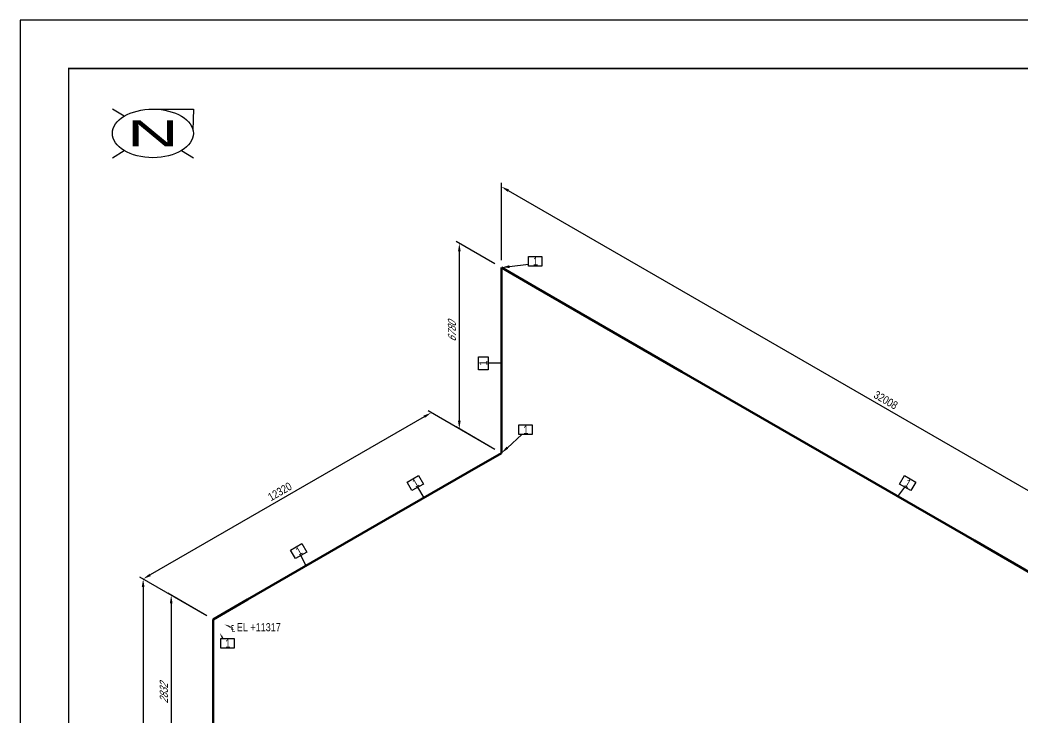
# Model space of a CAD drawing. Header units: millimetres. Extents: x 0 to 594, y 0 to 420.
# Drawn here: x 0 to 309.6, y 204.5 to 420 of the extents above; entities that cross this region are included whole.
import ezdxf
from ezdxf import colors
from ezdxf.entities.mleader import LeaderData, LeaderLine
from ezdxf.enums import TextEntityAlignment as Align
from ezdxf.math import Vec2, Vec3

# ---------------------------------------------------------------- set-up
doc = ezdxf.new("R2010")
doc.units = ezdxf.units.MM
doc.header["$LTSCALE"] = 0.25
doc.layers.add('주석', color=7, linetype='Continuous')
doc.layers.add('치수', color=1, linetype='Continuous')
doc.layers.add('파이프', color=3, linetype='Continuous', lineweight=70)
doc.styles.add('AdskIsoAnnotation', font='arial.ttf', dxfattribs={"width": 0.8, "height": 1})
doc.styles.add('AdskIsoMetric', font='arial.ttf', dxfattribs={"width": 0.8, "height": 2.5})
doc.styles.add('AdskIsoMetric-30', font='arial.ttf', dxfattribs={"width": 0.8, "height": 2.5})
doc.styles.add('AdskIsoMetric30', font='arial.ttf', dxfattribs={"width": 0.8, "oblique": 30, "height": 2.5})
doc.styles.get("Standard").update_dxf_attribs({"font": 'arial.ttf'})
doc.dimstyles.new('AdskIsoMetric', dxfattribs={"dimtxt": 2.5, "dimasz": 2.5, "dimexe": 1, "dimexo": 2, "dimgap": 0.8, "dimtad": 1, "dimdec": 0, "dimrnd": 1, "dimzin": 0, "dimdsep": 46, "dimtxsty": 'AdskIsoMetric', "dimcen": 0, "dimclrt": 7, "dimadec": 0, "dimazin": 0, "dimtfac": 1, "dimtdec": 0, "dimtmove": 1, "dimatfit": 3, "dimfxl": 0, "dimfrac": 2, "dimtolj": 1, "dimtzin": 0, "dimarcsym": 0})

# ---------------------------------------------------------------- blocks, each defined once
blk = doc.blocks.new('*D21')
at = {"layer": 'Defpoints', "color": 0}
for p in [(59.65, 234.9), (46.66, 179.03), (56.11, 173.57)]:
    blk.add_point(p, dxfattribs=at)
at = {"layer": '치수', "color": 0, "lineweight": -2}
for p, q in [((57.65, 236.05), (45.66, 242.97)), ((46.66, 239.9), (46.66, 181.53)), ((54.11, 174.72), (45.66, 179.6))]:
    blk.add_line(p, q, dxfattribs=at)
at = {"layer": '치수', "color": 0}
for points in [[(46.24, 239.9), (47.08, 239.9), (46.66, 242.4)], [(46.24, 181.53), (47.08, 181.53), (46.66, 179.03)]]:
    blk.add_solid(points, dxfattribs=at)
at = {"layer": '치수', "color": 7, "insert": (44.39, 212.02), "char_height": 2.5, "attachment_point": 5, "rotation": 90, "style": 'AdskIsoMetric30'}
blk.add_mtext('\\A1;2832', dxfattribs=at)
blk = doc.blocks.new('*D24')
at = {"layer": 'Defpoints', "color": 0}
for p in [(59.65, 234.9), (38, 120.95), (59.65, 108.45)]:
    blk.add_point(p, dxfattribs=at)
at = {"layer": '치수', "color": 0, "lineweight": -2}
for p, q in [((57.65, 236.05), (37, 247.97)), ((38, 244.9), (38, 123.45)), ((57.65, 109.61), (37, 121.53))]:
    blk.add_line(p, q, dxfattribs=at)
at = {"layer": '치수', "color": 0}
for points in [[(37.58, 244.9), (38.42, 244.9), (38, 247.4)], [(37.58, 123.45), (38.42, 123.45), (38, 120.95)]]:
    blk.add_solid(points, dxfattribs=at)
at = {"layer": '치수', "color": 7, "insert": (35.25, 185.76), "char_height": 2.5, "attachment_point": 5, "rotation": 90, "style": 'AdskIsoMetric30'}
blk.add_mtext('\\A1;4017', dxfattribs=at)
blk = doc.blocks.new('*D25')
at = {"layer": 'Defpoints', "color": 0}
for p in [(148.6, 286.25), (38, 247.4), (59.65, 234.9)]:
    blk.add_point(p, dxfattribs=at)
at = {"layer": '치수', "color": 0, "lineweight": -2}
for p, q in [((124.78, 297.5), (40.16, 248.65)), ((146.6, 287.4), (125.95, 299.33)), ((57.65, 236.05), (37, 247.97))]:
    blk.add_line(p, q, dxfattribs=at)
at = {"layer": '치수', "color": 0}
for points in [[(124.57, 297.86), (124.99, 297.14), (126.95, 298.75)], [(39.96, 249.01), (40.37, 248.29), (38, 247.4)]]:
    blk.add_solid(points, dxfattribs=at)
at = {"layer": '치수', "color": 7, "insert": (80.21, 274.38), "char_height": 2.5, "attachment_point": 5, "rotation": 30, "style": 'AdskIsoMetric-30'}
blk.add_mtext('\\A1;12320', dxfattribs=at)
blk = doc.blocks.new('*D26')
at = {"layer": 'Defpoints', "color": 0}
for p in [(148.6, 343.55), (135.61, 293.75), (148.6, 286.25)]:
    blk.add_point(p, dxfattribs=at)
at = {"layer": '치수', "color": 0, "lineweight": -2}
for p, q in [((146.6, 344.7), (134.61, 351.62)), ((135.61, 348.55), (135.61, 296.25)), ((146.6, 287.4), (134.61, 294.33))]:
    blk.add_line(p, q, dxfattribs=at)
at = {"layer": '치수', "color": 0}
for points in [[(135.19, 348.55), (136.02, 348.55), (135.61, 351.05)], [(135.19, 296.25), (136.02, 296.25), (135.61, 293.75)]]:
    blk.add_solid(points, dxfattribs=at)
at = {"layer": '치수', "color": 7, "insert": (133.34, 323.71), "char_height": 2.5, "attachment_point": 5, "rotation": 90, "style": 'AdskIsoMetric30'}
blk.add_mtext('\\A1;6780', dxfattribs=at)
blk = doc.blocks.new('*D27')
at = {"layer": 'Defpoints', "color": 0}
for p in [(148.6, 368.55), (148.6, 343.55), (385.93, 206.52)]:
    blk.add_point(p, dxfattribs=at)
at = {"layer": '치수', "color": 0, "lineweight": -2}
for p, q in [((148.6, 345.86), (148.6, 369.7)), ((383.76, 232.77), (150.76, 367.3)), ((385.93, 208.83), (385.93, 232.68))]:
    blk.add_line(p, q, dxfattribs=at)
at = {"layer": '치수', "color": 0}
for points in [[(150.97, 367.66), (150.55, 366.93), (148.6, 368.55)], [(383.97, 233.13), (383.56, 232.41), (385.93, 231.52)]]:
    blk.add_solid(points, dxfattribs=at)
at = {"layer": '치수', "color": 7, "insert": (267.26, 302.65), "char_height": 2.5, "attachment_point": 5, "rotation": 330, "style": 'AdskIsoMetric-30'}
blk.add_mtext('\\A1;32008', dxfattribs=at)
blk = doc.blocks.new('절곡부-1-Iso2DSkew0')
at = {"color": 0, "linetype": 'ByBlock', "lineweight": -2, "extrusion": (0.707107, 0.408248, -0.57735)}
for p, q in [((0, 0), (10.61, -6.12)), ((0, 0), (0, 0)), ((0, -12.25), (0, 0))]:
    blk.add_line(p, q, dxfattribs=at)
blk = doc.blocks.new('절곡부-1-Iso2DSkew90')
at = {"color": 0, "linetype": 'ByBlock', "lineweight": -2, "extrusion": (0.707107, -0.408248, 0.57735)}
for p, q in [((0, 0), (0, 12.25)), ((0, 0), (0, 0)), ((-10.61, -6.12), (0, 0))]:
    blk.add_line(p, q, dxfattribs=at)
blk = doc.blocks.new('절곡부-2-Iso2DSkew0')
at = {"color": 0, "linetype": 'ByBlock', "lineweight": -2, "extrusion": (-0.707107, 0.408248, -0.57735)}
for p, q in [((0, 0), (10.61, 6.12)), ((0, 0), (0, 0)), ((0, -12.25), (0, 0))]:
    blk.add_line(p, q, dxfattribs=at)
blk = doc.blocks.new('AnnoRect')
at = {"color": 0, "linetype": 'ByBlock', "lineweight": -2}
blk.add_wipeout([(-0.81, -0.6), (-0.81, 0.6), (0.81, 0.6), (0.81, -0.6)], dxfattribs=at)
blk.add_lwpolyline([(-0.81, -0.6), (-0.81, 0.6), (0.81, 0.6), (0.81, -0.6)], close=True, dxfattribs=at)
at = {"color": 0, "linetype": 'ByBlock', "lineweight": -2, "style": 'AdskIsoAnnotation', "width": 0.8}
blk.add_attdef('XX', text='', height=1, dxfattribs=at).set_placement((0, 0), align=Align.MIDDLE_CENTER)

msp = doc.modelspace()

# ---------------------------------------------------------------- linework, layer by layer
at = {"color": 0, "linetype": 'ByBlock', "lineweight": 25}
for p, q in [((32.1612, 390.3033), (28.5, 392.5)), ((42, 392.476), (53.5, 392.5)), ((53.5, 392.5), (53.3884, 386)), ((28.5, 377.5), (32.1612, 379.6967)), ((49.8388, 379.6967), (53.5, 377.5))]:
    msp.add_line(p, q, dxfattribs=at)
at = {"color": 0, "linetype": 'ByBlock', "lineweight": -2}
msp.add_line((41, 385), (41, 385), dxfattribs=at)
msp.add_line((41, 385), (41, 385), dxfattribs=at)
msp.add_line((41, 385), (41, 385), dxfattribs=at)
msp.add_line((41, 385), (41, 385), dxfattribs=at)
msp.add_line((41, 385), (41, 385), dxfattribs=at)
at = {"color": 0, "linetype": 'ByBlock', "lineweight": 25}
msp.add_ellipse((41, 385), major_axis=(12.5, 0), ratio=0.6, dxfattribs=at)
at = {"layer": '파이프'}
for points in [[(159.2032, 337.4219), (204.3423, 311.3608)], [(148.5966, 298.4973), (148.5966, 331.2982)], [(204.3423, 311.3608), (249.4815, 285.2997)], [(249.4815, 285.2997), (294.6206, 259.2386)], [(112.8669, 265.6213), (137.99, 280.1261)], [(70.2571, 241.0205), (112.8669, 265.6213)], [(294.6206, 259.2386), (339.7598, 233.1775)], [(59.6505, 173.5664), (59.6505, 222.6494)]]:
    msp.add_lwpolyline(points, dxfattribs=at)

# ---------------------------------------------------------------- block references
for name, p in [('절곡부-1-Iso2DSkew0', (148.5966, 343.5456)), ('절곡부-1-Iso2DSkew90', (148.5966, 286.2498)), ('절곡부-2-Iso2DSkew0', (59.6505, 234.8968))]:
    msp.add_blockref(name, p, dxfattribs=at)

# ---------------------------------------------------------------- texts
at = {"color": 0, "linetype": 'ByBlock', "lineweight": 40, "width": 2}
msp.add_text('N', height=8, dxfattribs=at).set_placement((41, 385), align=Align.MIDDLE_CENTER)
at = {"layer": '주석', "insert": (65, 231), "char_height": 2.5, "attachment_point": 7, "style": 'AdskIsoAnnotation'}
msp.add_mtext('{\\Q0;℄ EL +11317}', dxfattribs=at)

# ---------------------------------------------------------------- dimensions: what is measured, and where the dimension line sits
at = {"layer": '치수'}
for base, p1, p2, angle, text, override, picture, middle in [((148.5966, 368.5456), (385.9291, 206.5217), (148.5966, 343.5456), 150, '32008', {"dimtad": 0, "dimlfac": 116.797839, "dimtxsty": 'AdskIsoMetric-30', "dimse1": 0, "dimse2": 0, "dimsd1": 0, "dimsd2": 0, "dimtmove": 1}, '*D27', (267.2628, 302.6515)), ((135.6062, 293.7498), (148.5966, 343.5456), (148.5966, 286.2498), 270, '6780', {"dimtad": 0, "dimlfac": 118.333677, "dimtxsty": 'AdskIsoMetric30', "dimse1": 0, "dimse2": 0, "dimsd1": 0, "dimsd2": 0, "dimtmove": 1}, '*D26', (133.339, 323.7067)), ((37.9999, 247.3968), (148.5966, 286.2498), (59.6505, 234.8968), 210, '12320', {"dimtad": 0, "dimlfac": 119.952516, "dimtxsty": 'AdskIsoMetric-30', "dimse1": 0, "dimse2": 0, "dimsd1": 0, "dimsd2": 0, "dimtmove": 1}, '*D25', (80.2066, 274.3818)), ((37.9999, 120.9544), (59.6505, 234.8968), (59.6505, 108.4544), 270, '4017', {"dimtad": 0, "dimlfac": 31.772684, "dimtxsty": 'AdskIsoMetric30', "dimse1": 0, "dimse2": 0, "dimsd1": 0, "dimsd2": 0, "dimtmove": 1}, '*D24', (35.2502, 185.7631)), ((46.6601, 179.0252), (59.6505, 234.8968), (56.115, 173.5664), 270, '2832', {"dimtad": 0, "dimlfac": 46.181969, "dimtxsty": 'AdskIsoMetric30', "dimse1": 0, "dimse2": 0, "dimsd1": 0, "dimsd2": 0, "dimtmove": 1}, '*D21', (44.393, 212.0199))]:
    dim = msp.add_linear_dim(base=base, p1=p1, p2=p2, angle=angle, text=text, dimstyle='AdskIsoMetric', override=override, dxfattribs=at)
    dim.commit()
    dim.dimension.update_dxf_attribs({"geometry": picture, "text_midpoint": middle, "dimtype": 160})

# ---------------------------------------------------------------- leaders
at = {"layer": '주석'}
ml = msp.add_multileader_mtext('Standard', dxfattribs=at)
ml.set_content('')
ml.set_leader_properties()
ml.build(insert=Vec2(0, 0))
ml.multileader.update_dxf_attribs({"dogleg_length": 0, "arrow_head_size": 2.5})
ctx = ml.context
ctx.base_point, ctx.arrow_head_size = Vec3(157, 344.6364), 2.5
notes = []
notes.append((ctx, [(0, (1, 1, 0), (157, 344.6364), (-1, 0), 0, [(0, [(148.5966, 343.5456)], 0, [])])]))
ctx.mtext, ml.multileader.dxf.content_type = None, 0
ml = msp.add_multileader_mtext('Standard', dxfattribs=at)
ml.set_content('')
ml.set_leader_properties()
ml.build(insert=Vec2(0, 0))
ml.multileader.update_dxf_attribs({"dogleg_length": 0, "arrow_head_size": 0})
ctx = ml.context
ctx.base_point, ctx.arrow_head_size = Vec3(144.5, 314), 0
notes.append((ctx, [(0, (1, 1, 0), (144.5, 314), (-1, 0), 0, [(0, [(148.5966, 314)], 0, [])])]))
ctx.mtext, ml.multileader.dxf.content_type = None, 0
ml = msp.add_multileader_mtext('Standard', dxfattribs=at)
ml.set_content('')
ml.set_leader_properties()
ml.build(insert=Vec2(0, 0))
ml.multileader.update_dxf_attribs({"dogleg_length": 0, "arrow_head_size": 2.5})
ctx = ml.context
ctx.base_point, ctx.arrow_head_size = Vec3(154.8571, 292), 2.5
notes.append((ctx, [(0, (1, 1, 0), (154.8571, 292), (-1, 0), 0, [(0, [(148.5966, 286.2498)], 0, [])])]))
ctx.mtext, ml.multileader.dxf.content_type = None, 0
ml = msp.add_multileader_mtext('Standard', dxfattribs=at)
ml.set_content('')
ml.set_leader_properties()
ml.build(insert=Vec2(0, 0))
ml.multileader.update_dxf_attribs({"dogleg_length": 0, "arrow_head_size": 0})
ctx = ml.context
ctx.base_point, ctx.arrow_head_size = Vec3(122.7741, 275.7149), 0
notes.append((ctx, [(0, (1, 1, 0), (122.7741, 275.7149), (-1, 0), 0, [(0, [(124.7288, 272.4698)], 0, [])])]))
ctx.mtext, ml.multileader.dxf.content_type = None, 0
ml = msp.add_multileader_mtext('Standard', dxfattribs=at)
ml.set_content('')
ml.set_leader_properties()
ml.build(insert=Vec2(0, 0))
ml.multileader.update_dxf_attribs({"dogleg_length": 0, "arrow_head_size": 0})
ctx = ml.context
ctx.base_point, ctx.arrow_head_size = Vec3(273.0968, 275.7894), 0
notes.append((ctx, [(0, (1, 1, 0), (273.0968, 275.7894), (-1, 0), 0, [(0, [(270.9463, 272.907)], 0, [])])]))
ctx.mtext, ml.multileader.dxf.content_type = None, 0
ml = msp.add_multileader_mtext('Standard', dxfattribs=at)
ml.set_content('')
ml.set_leader_properties()
ml.build(insert=Vec2(0, 0))
ml.multileader.update_dxf_attribs({"dogleg_length": 0, "arrow_head_size": 0})
ctx = ml.context
ctx.base_point, ctx.arrow_head_size = Vec3(86.6818, 254.6616), 0
notes.append((ctx, [(0, (1, 1, 0), (86.6818, 254.6616), (-1, 0), 0, [(0, [(88.3185, 251.4483)], 0, [])])]))
ctx.mtext, ml.multileader.dxf.content_type = None, 0
ml = msp.add_multileader_mtext('Standard', dxfattribs=at)
ml.set_content('')
ml.set_leader_properties()
ml.build(insert=Vec2(0, 0))
ml.multileader.update_dxf_attribs({"dogleg_length": 0, "arrow_head_size": 0.895})
ctx = ml.context
ctx.base_point, ctx.arrow_head_size = Vec3(65, 232.5546), 0.895
notes.append((ctx, [(0, (1, 1, 0), (65, 232.5546), (-1, 0), 0, [(0, [(63.1782, 233.3523)], 0, [])])]))
ctx.mtext, ml.multileader.dxf.content_type = None, 0
ml = msp.add_multileader_mtext('Standard', dxfattribs=at)
ml.set_content('')
ml.set_leader_properties()
ml.build(insert=Vec2(0, 0))
ml.multileader.update_dxf_attribs({"dogleg_length": 0, "arrow_head_size": 0.8923})
ctx = ml.context
ctx.base_point, ctx.arrow_head_size = Vec3(62.5715, 229), 0.8923
notes.append((ctx, [(0, (1, 1, 0), (62.5715, 229), (-1, 0), 0, [(0, [(61.6913, 230.7769)], 0, [])])]))
ctx.mtext, ml.multileader.dxf.content_type = None, 0
for ctx, leaders in notes:
    for number, flags, end, landing, length, lines in leaders:
        leader = LeaderData()
        leader.index, (leader.has_last_leader_line, leader.has_dogleg_vector, leader.attachment_direction) = number, flags
        leader.last_leader_point, leader.dogleg_vector, leader.dogleg_length = Vec3(end), Vec3(landing), length
        for number, points, colour, breaks in lines:
            line = LeaderLine()
            line.index, line.vertices, line.color, line.breaks = number, Vec3.list(points), colors.encode_raw_color(colour), breaks
            leader.lines.append(line)
        ctx.leaders.append(leader)

# ---------------------------------------------------------------- next in the draw order: block references
ref = msp.add_blockref('AnnoRect', (159.0238, 345.5), dxfattribs=dict(at, xscale=2.5, yscale=2.5, zscale=2.5))
ref.add_attrib('XX_001', '1', (158.3512, 344.2449), dxfattribs={"layer": '0', "color": 0, "linetype": 'ByBlock', "lineweight": -2, "height": 2.5, "style": 'AdskIsoAnnotation', "width": 0.8})
ref = msp.add_blockref('AnnoRect', (143, 314), dxfattribs=dict(at, xscale=2.5, yscale=2.5, zscale=2.5, rotation=89.99999999971703))
ref.add_attrib('XX_001', '1', (144.2551, 313.3274), dxfattribs={"layer": '0', "color": 0, "linetype": 'ByBlock', "lineweight": -2, "height": 2.5, "rotation": 90, "style": 'AdskIsoAnnotation', "width": 0.8})
ref = msp.add_blockref('AnnoRect', (156.0238, 293.5), dxfattribs=dict(at, xscale=2.5, yscale=2.5, zscale=2.5))
ref.add_attrib('XX_001', '1', (155.3512, 292.2449), dxfattribs={"layer": '0', "color": 0, "linetype": 'ByBlock', "lineweight": -2, "height": 2.5, "style": 'AdskIsoAnnotation', "width": 0.8})
ref = msp.add_blockref('AnnoRect', (122, 277), dxfattribs=dict(at, xscale=2.5, yscale=2.5, zscale=2.5, rotation=29.99999999991532))
ref.add_attrib('XX_001', '1', (122.0451, 275.5767), dxfattribs={"layer": '0', "color": 0, "linetype": 'ByBlock', "lineweight": -2, "height": 2.5, "rotation": 30, "style": 'AdskIsoAnnotation', "width": 0.8})
ref = msp.add_blockref('AnnoRect', (274, 277), dxfattribs=dict(at, xscale=2.5, yscale=2.5, zscale=2.5, rotation=329.9999998424382))
ref.add_attrib('XX_001', '1', (272.79, 276.2493), dxfattribs={"layer": '0', "color": 0, "linetype": 'ByBlock', "lineweight": -2, "height": 2.5, "rotation": 330, "style": 'AdskIsoAnnotation', "width": 0.8})
ref = msp.add_blockref('AnnoRect', (86, 256), dxfattribs=dict(at, xscale=2.5, yscale=2.5, zscale=2.5, rotation=29.99999999991532))
ref.add_attrib('XX_001', '1', (86.0451, 254.5767), dxfattribs={"layer": '0', "color": 0, "linetype": 'ByBlock', "lineweight": -2, "height": 2.5, "rotation": 30, "style": 'AdskIsoAnnotation', "width": 0.8})
ref = msp.add_blockref('AnnoRect', (64.0238, 227.5), dxfattribs=dict(at, xscale=2.5, yscale=2.5, zscale=2.5))
ref.add_attrib('XX_001', '1', (63.3512, 226.2449), dxfattribs={"layer": '0', "color": 0, "linetype": 'ByBlock', "lineweight": -2, "height": 2.5, "style": 'AdskIsoAnnotation', "width": 0.8})

# ---------------------------------------------------------------- next in the draw order: linework, layer by layer
msp.add_lwpolyline([(0, 0), (594, 0), (594, 420), (0, 420)], close=True)
at = {"const_width": 0.5}
msp.add_lwpolyline([(15, 15), (579, 15), (579, 405), (15, 405)], close=True, dxfattribs=at)

doc.saveas('drawing.dxf')
